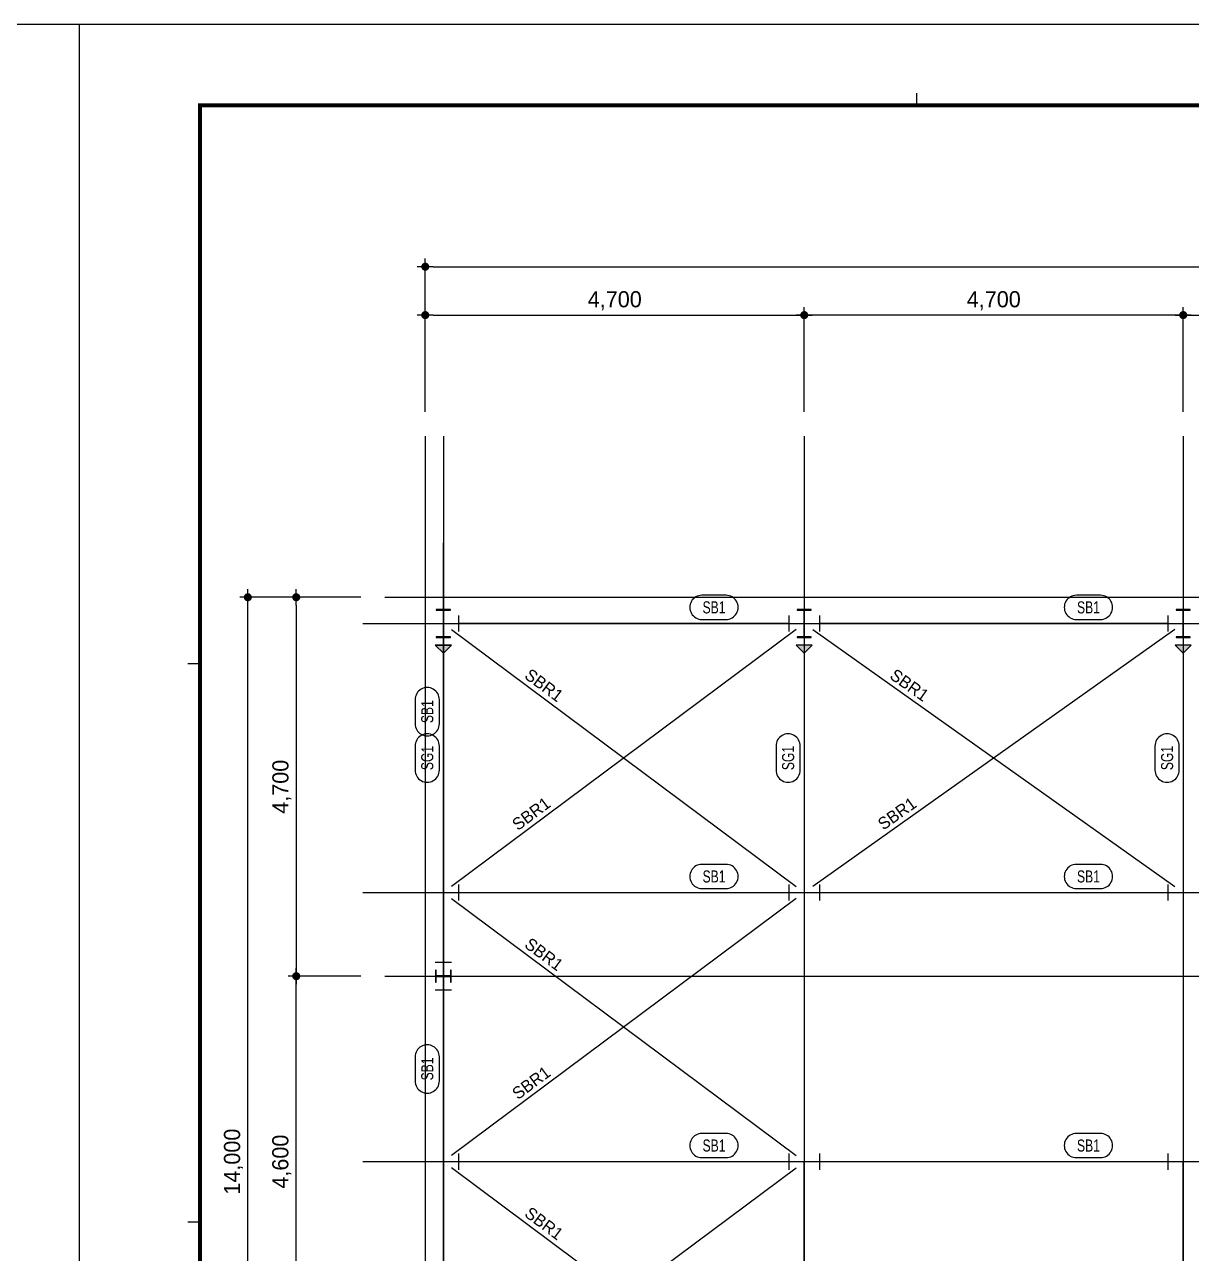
# Model space of a CAD drawing. Header units: millimetres. Extents: x 1296959 to 4552731, y -1798654 to -1542890.
# Drawn here: x 4425906 to 4440376, y -1617531 to -1602290 of the extents above; entities that cross this region are included whole.
import ezdxf
from ezdxf.enums import TextEntityAlignment as Align

# ---------------------------------------------------------------- set-up
doc = ezdxf.new("R2010")
doc.units = ezdxf.units.MM
doc.header["$LTSCALE"] = 100
doc.header["$PDMODE"] = 3
doc.header["$PDSIZE"] = 500
doc.linetypes.add('CEN', pattern=[62, 60, -1, 0, -1])
for name, color, linetype in [('G-AXIS-CEN', 1, 'CEN'), ('G-AXIS-DIM', 7, 'Continuous'), ('INDEX', 7, 'Continuous'), ('S-BRACE-ELE', 70, 'Continuous'), ('S-BRACE-SYM', 7, 'Continuous'), ('S-SBEAM SINGLE-LIN', 2, 'Continuous'), ('S-SBEAM-ELE', 7, 'Continuous'), ('S-SBEAM-SYM', 7, 'Continuous'), ('S-SCOLM-ELE', 7, 'Continuous'), ('지시선', 1, 'Continuous')]:
    doc.layers.add(name, color=color, linetype=linetype)
doc.layers.add('G-REGION-VIEW', color=145, linetype='Continuous', plot=False)
doc.styles.add('나눔고딕', font='나눔고딕.ttf')
doc.dimstyles.new('G-AXIS-DIM', dxfattribs={"dimtxt": 2, "dimasz": 1, "dimexe": 1, "dimexo": 1, "dimgap": 0.5, "dimtad": 1, "dimdec": 0, "dimzin": 0, "dimdsep": 46, "dimlunit": 6, "dimtxsty": '나눔고딕', "dimblk": 'DOT1', "dimcen": 1, "dimclrt": 3, "dimadec": 0, "dimazin": 0, "dimtfac": 1, "dimtdec": 0, "dimtix": 1, "dimtmove": 2, "dimatfit": 0, "dimfxl": 1, "dimtolj": 1, "dimtzin": 0, "dimarcsym": 2})

# ---------------------------------------------------------------- blocks, each defined once
blk = doc.blocks.new('DOT1')
blk.add_line((-1, 0), (1, 0))
at = {"color": 0, "linetype": 'ByBlock', "const_width": 0.5}
blk.add_lwpolyline([(-0.25, 0, 1), (0.25, 0, 1)], format="xyb", close=True, dxfattribs=at)
blk = doc.blocks.new('*D226')
at = {"layer": 'Defpoints', "color": 0, "transparency": 16777216}
for p in [(4435575, -1605893), (4435575, -1607193), (4440275, -1607193)]:
    blk.add_point(p, dxfattribs=at)
at = {"layer": 'G-AXIS-DIM', "color": 0, "lineweight": -2, "ltscale": 100, "transparency": 16777216}
for p, q in [((4435575, -1607093), (4435575, -1605793)), ((4440275, -1607093), (4440275, -1605793)), ((4440175, -1605893), (4435675, -1605893))]:
    blk.add_line(p, q, dxfattribs=at)
at = {"layer": 'G-AXIS-DIM', "color": 0, "linetype": 'ByBlock', "lineweight": -2, "transparency": 16777216, "xscale": 100, "yscale": 100, "zscale": 100, "rotation": 180}
blk.add_blockref('DOT1', (4435575, -1605893), dxfattribs=at)
at = {"layer": 'G-AXIS-DIM', "color": 0, "linetype": 'ByBlock', "lineweight": -2, "transparency": 16777216, "xscale": 100, "yscale": 100, "zscale": 100}
blk.add_blockref('DOT1', (4440275, -1605893), dxfattribs=at)
at = {"layer": 'G-AXIS-DIM', "color": 3, "transparency": 16777216, "insert": (4437925, -1605715), "char_height": 200, "attachment_point": 5, "style": '나눔고딕'}
blk.add_mtext('\\A1;4,700', dxfattribs=at)
blk = doc.blocks.new('*D227')
at = {"layer": 'Defpoints', "color": 0, "transparency": 16777216}
for p in [(4435575, -1605893), (4430875, -1607193), (4435575, -1607193)]:
    blk.add_point(p, dxfattribs=at)
at = {"layer": 'G-AXIS-DIM', "color": 0, "lineweight": -2, "ltscale": 100, "transparency": 16777216}
for p, q in [((4430875, -1607093), (4430875, -1605793)), ((4435575, -1607093), (4435575, -1605793)), ((4430975, -1605893), (4435475, -1605893))]:
    blk.add_line(p, q, dxfattribs=at)
at = {"layer": 'G-AXIS-DIM', "color": 0, "linetype": 'ByBlock', "lineweight": -2, "transparency": 16777216, "xscale": 100, "yscale": 100, "zscale": 100, "rotation": 180}
blk.add_blockref('DOT1', (4430875, -1605893), dxfattribs=at)
at = {"layer": 'G-AXIS-DIM', "color": 0, "linetype": 'ByBlock', "lineweight": -2, "transparency": 16777216, "xscale": 100, "yscale": 100, "zscale": 100}
blk.add_blockref('DOT1', (4435575, -1605893), dxfattribs=at)
at = {"layer": 'G-AXIS-DIM', "color": 3, "transparency": 16777216, "insert": (4433225, -1605715), "char_height": 200, "attachment_point": 5, "style": '나눔고딕'}
blk.add_mtext('\\A1;4,700', dxfattribs=at)
blk = doc.blocks.new('*D229')
at = {"layer": 'Defpoints', "color": 0, "transparency": 16777216}
for p in [(4444875, -1605893), (4440275, -1607193), (4444875, -1607193)]:
    blk.add_point(p, dxfattribs=at)
at = {"layer": 'G-AXIS-DIM', "color": 0, "lineweight": -2, "ltscale": 100, "transparency": 16777216}
for p, q in [((4440275, -1607093), (4440275, -1605793)), ((4444875, -1607093), (4444875, -1605793)), ((4440375, -1605893), (4444775, -1605893))]:
    blk.add_line(p, q, dxfattribs=at)
at = {"layer": 'G-AXIS-DIM', "color": 0, "linetype": 'ByBlock', "lineweight": -2, "transparency": 16777216, "xscale": 100, "yscale": 100, "zscale": 100, "rotation": 180}
blk.add_blockref('DOT1', (4440275, -1605893), dxfattribs=at)
at = {"layer": 'G-AXIS-DIM', "color": 0, "linetype": 'ByBlock', "lineweight": -2, "transparency": 16777216, "xscale": 100, "yscale": 100, "zscale": 100}
blk.add_blockref('DOT1', (4444875, -1605893), dxfattribs=at)
at = {"layer": 'G-AXIS-DIM', "color": 3, "transparency": 16777216, "insert": (4442575, -1605715), "char_height": 200, "attachment_point": 5, "style": '나눔고딕'}
blk.add_mtext('\\A1;4,600', dxfattribs=at)
blk = doc.blocks.new('*D230')
at = {"layer": 'Defpoints', "color": 0, "transparency": 16777216}
for p in [(4428675, -1609393), (4430175, -1609393), (4430175, -1623393)]:
    blk.add_point(p, dxfattribs=at)
at = {"layer": 'G-AXIS-DIM', "color": 0, "lineweight": -2, "ltscale": 100, "transparency": 16777216}
for p, q in [((4430075, -1609393), (4428575, -1609393)), ((4428675, -1623293), (4428675, -1609493)), ((4430075, -1623393), (4428575, -1623393))]:
    blk.add_line(p, q, dxfattribs=at)
at = {"layer": 'G-AXIS-DIM', "color": 0, "linetype": 'ByBlock', "lineweight": -2, "transparency": 16777216, "xscale": 100, "yscale": 100, "zscale": 100}
for p, rotation in [((4428675, -1609393), 90), ((4428675, -1623393), 270)]:
    blk.add_blockref('DOT1', p, dxfattribs=dict(at, rotation=rotation))
at = {"layer": 'G-AXIS-DIM', "color": 3, "transparency": 16777216, "insert": (4428497, -1616393), "char_height": 200, "attachment_point": 5, "rotation": 90, "style": '나눔고딕'}
blk.add_mtext('\\A1;14,000', dxfattribs=at)
blk = doc.blocks.new('*D244')
at = {"layer": 'Defpoints', "color": 0, "transparency": 16777216}
for p in [(4429275, -1614093), (4430175, -1614093), (4430175, -1618693)]:
    blk.add_point(p, dxfattribs=at)
at = {"layer": 'G-AXIS-DIM', "color": 0, "lineweight": -2, "ltscale": 100, "transparency": 16777216}
for p, q in [((4430075, -1614093), (4429175, -1614093)), ((4429275, -1618593), (4429275, -1614193)), ((4430075, -1618693), (4429175, -1618693))]:
    blk.add_line(p, q, dxfattribs=at)
at = {"layer": 'G-AXIS-DIM', "color": 0, "linetype": 'ByBlock', "lineweight": -2, "transparency": 16777216, "xscale": 100, "yscale": 100, "zscale": 100}
for p, rotation in [((4429275, -1614093), 90), ((4429275, -1618693), 270)]:
    blk.add_blockref('DOT1', p, dxfattribs=dict(at, rotation=rotation))
at = {"layer": 'G-AXIS-DIM', "color": 3, "transparency": 16777216, "insert": (4429096, -1616393), "char_height": 200, "attachment_point": 5, "rotation": 90, "style": '나눔고딕'}
blk.add_mtext('\\A1;4,600', dxfattribs=at)
blk = doc.blocks.new('*D246')
at = {"layer": 'Defpoints', "color": 0, "transparency": 16777216}
for p in [(4430175, -1609393), (4429275, -1614093), (4430175, -1614093)]:
    blk.add_point(p, dxfattribs=at)
at = {"layer": 'G-AXIS-DIM', "color": 0, "lineweight": -2, "ltscale": 100, "transparency": 16777216}
for p, q in [((4430075, -1609393), (4429175, -1609393)), ((4429275, -1609493), (4429275, -1613993)), ((4430075, -1614093), (4429175, -1614093))]:
    blk.add_line(p, q, dxfattribs=at)
at = {"layer": 'G-AXIS-DIM', "color": 0, "linetype": 'ByBlock', "lineweight": -2, "transparency": 16777216, "xscale": 100, "yscale": 100, "zscale": 100}
for p, rotation in [((4429275, -1609393), 90), ((4429275, -1614093), 270)]:
    blk.add_blockref('DOT1', p, dxfattribs=dict(at, rotation=rotation))
at = {"layer": 'G-AXIS-DIM', "color": 3, "transparency": 16777216, "insert": (4429097, -1611743), "char_height": 200, "attachment_point": 5, "rotation": 90, "style": '나눔고딕'}
blk.add_mtext('\\A1;4,700', dxfattribs=at)
blk = doc.blocks.new('*D247')
at = {"layer": 'Defpoints', "color": 0, "transparency": 16777216}
for p in [(4458875, -1605293), (4430875, -1607193), (4458875, -1607193)]:
    blk.add_point(p, dxfattribs=at)
at = {"layer": 'G-AXIS-DIM', "color": 0, "lineweight": -2, "ltscale": 100, "transparency": 16777216}
for p, q in [((4430875, -1607093), (4430875, -1605193)), ((4458875, -1607093), (4458875, -1605193)), ((4430975, -1605293), (4458775, -1605293))]:
    blk.add_line(p, q, dxfattribs=at)
at = {"layer": 'G-AXIS-DIM', "color": 0, "linetype": 'ByBlock', "lineweight": -2, "transparency": 16777216, "xscale": 100, "yscale": 100, "zscale": 100, "rotation": 180}
blk.add_blockref('DOT1', (4430875, -1605293), dxfattribs=at)
at = {"layer": 'G-AXIS-DIM', "color": 0, "linetype": 'ByBlock', "lineweight": -2, "transparency": 16777216, "xscale": 100, "yscale": 100, "zscale": 100}
blk.add_blockref('DOT1', (4458875, -1605293), dxfattribs=at)
at = {"layer": 'G-AXIS-DIM', "color": 3, "transparency": 16777216, "insert": (4444875, -1605115), "char_height": 200, "attachment_point": 5, "style": '나눔고딕'}
blk.add_mtext('\\A1;28,000', dxfattribs=at)
blk = doc.blocks.new('S-SYMBLOCK FRAENDREL-SINGLE-FIX-00', base_point=(129850, 24300))
at = {"layer": 'S-SBEAM-SYM', "ltscale": 100}
h = blk.add_hatch(color=256, dxfattribs=at)
h.dxf.hatch_style = 1
h.paths.add_polyline_path([(129850, 24300), (129750, 24400), (129750, 24200)])
at = {"layer": 'S-SBEAM-ELE', "ltscale": 100}
blk.add_lwpolyline([(129850, 24300), (129750, 24400), (129750, 24200), (129850, 24300)], dxfattribs=at)
blk = doc.blocks.new('S-FRAENDREL-SINGLE-PIN-SYM 01', base_point=(129750, 23768))
at = {"layer": '지시선', "ltscale": 100}
blk.add_line((129750, 23868), (129750, 23668), dxfattribs=at)
blk = doc.blocks.new('S-MEMBER GROUP-SYM 03', base_point=(33216.66, -59858.99))
blk.add_lwpolyline([(33215.16, -59860.49), (33218.15, -59860.49, 1.003005), (33218.15, -59857.49), (33215.16, -59857.49, 1.003005), (33215.16, -59860.49, 1)], format="xyb")
at = {"color": 3, "style": '나눔고딕', "width": 0.75}
blk.add_attdef('□', text='', height=1.5, dxfattribs=at).set_placement((33216.66, -59858.99), align=Align.MIDDLE_CENTER)
blk = doc.blocks.new('S-MEMBER GROUP-SYM 11', base_point=(59725, 17575))
at = {"color": 3, "ltscale": 10000, "style": '나눔고딕'}
blk.add_attdef('□', text='', height=1.5, dxfattribs=at).set_placement((59725, 17575), align=Align.MIDDLE_CENTER)

msp = doc.modelspace()

# ---------------------------------------------------------------- linework, layer by layer
at = {"color": 5}
for p, q in [((4426580.99, -1602289.74), (4384530.99, -1602289.74)), ((4426580.99, -1602289.74), (4426580.99, -1631989.74)), ((4426580.99, -1602289.74), (4426580.99, -1631989.74)), ((4468630.99, -1602289.74), (4426580.99, -1602289.74))]:
    msp.add_line(p, q, dxfattribs=at)
for p, q in [((4436968.99, -1603289.74), (4436968.99, -1603139.74)), ((4427930.99, -1610214.74), (4428080.99, -1610214.74)), ((4427930.99, -1617139.74), (4428080.99, -1617139.74))]:
    msp.add_line(p, q)
at = {"color": 3, "const_width": 50}
msp.add_lwpolyline([(4467130.99, -1630989.74), (4428080.99, -1630989.74), (4428080.99, -1603289.74), (4467130.99, -1603289.74)], close=True, dxfattribs=at)
at = {"layer": 'G-AXIS-CEN', "ltscale": 100}
for p, q in [((4430874.56, -1607393.21), (4430874.56, -1625393.21)), ((4431099.56, -1607393.21), (4431099.56, -1625393.21)), ((4435574.56, -1607393.21), (4435574.56, -1625393.21)), ((4440274.56, -1607393.21), (4440274.56, -1625393.21)), ((4431099.56, -1615093.21), (4431099.56, -1608718.21)), ((4430374.56, -1609393.21), (4459374.56, -1609393.21)), ((4430099.56, -1609718.21), (4436574.56, -1609718.21)), ((4430099.56, -1609718.21), (4436574.56, -1609718.21)), ((4430374.56, -1609718.21), (4459374.56, -1609718.21)), ((4434574.56, -1609718.21), (4441274.56, -1609718.21)), ((4434574.56, -1609718.21), (4441274.56, -1609718.21)), ((4439274.56, -1609718.21), (4445874.56, -1609718.21)), ((4439274.56, -1609718.21), (4445874.56, -1609718.21)), ((4430099.56, -1613055.71), (4436574.56, -1613055.71)), ((4431099.56, -1619693.21), (4431099.56, -1613093.21)), ((4434574.56, -1613055.71), (4441274.56, -1613055.71)), ((4439274.56, -1613055.71), (4445874.56, -1613055.71)), ((4430374.56, -1614093.21), (4459374.56, -1614093.21)), ((4430099.56, -1616393.21), (4436574.56, -1616393.21)), ((4434574.56, -1616393.21), (4441274.56, -1616393.21)), ((4439274.56, -1616393.21), (4445874.56, -1616393.21))]:
    msp.add_line(p, q, dxfattribs=at)
at = {"layer": 'G-REGION-VIEW', "ltscale": 100}
msp.add_lwpolyline([(4428080.99, -1630989.74), (4467130.99, -1630989.74), (4467130.99, -1603289.74), (4428080.99, -1603289.74)], close=True, dxfattribs=at)
at = {"layer": 'S-BRACE-ELE', "ltscale": 100}
for p, q in [((4431200.12, -1609793.21), (4435474, -1612980.71)), ((4435474, -1609793.21), (4431200.12, -1612980.71)), ((4435680.18, -1609793.21), (4440168.94, -1612980.71)), ((4440168.94, -1609793.21), (4435680.18, -1612980.71)), ((4435474, -1613130.71), (4431200.12, -1616318.21)), ((4431200.12, -1613130.71), (4435474, -1616318.21)), ((4435474, -1619655.71), (4431200.12, -1616468.21)), ((4431200.12, -1619655.71), (4435474, -1616468.21))]:
    msp.add_line(p, q, dxfattribs=at)
at = {"layer": 'S-SBEAM SINGLE-LIN', "ltscale": 100}
for p, q in [((4431287.06, -1609718.21), (4435387.06, -1609718.21)), ((4435387.06, -1609718.21), (4431287.06, -1609718.21)), ((4435762.06, -1609718.21), (4440087.06, -1609718.21)), ((4440087.06, -1609718.21), (4435762.06, -1609718.21)), ((4431099.56, -1609993.21), (4431099.56, -1613918.21)), ((4431099.56, -1610086.31), (4431099.56, -1616393.21)), ((4435574.56, -1610086.31), (4435574.56, -1616393.21)), ((4440274.56, -1610086.31), (4440274.56, -1616393.21)), ((4431287.06, -1613055.71), (4435387.06, -1613055.71)), ((4435762.06, -1613055.71), (4440087.06, -1613055.71)), ((4431099.56, -1614268.21), (4431099.56, -1618518.21)), ((4431099.56, -1622700.11), (4431099.56, -1616393.21)), ((4431287.06, -1616393.21), (4435387.06, -1616393.21)), ((4435574.56, -1622700.11), (4435574.56, -1616393.21)), ((4435762.06, -1616393.21), (4440087.06, -1616393.21)), ((4440274.56, -1622700.11), (4440274.56, -1616393.21))]:
    msp.add_line(p, q, dxfattribs=at)
at = {"layer": 'S-SCOLM-ELE', "ltscale": 100}
for p, q in [((4431012.06, -1609543.21), (4431012.06, -1609554.21)), ((4431187.06, -1609543.21), (4431012.06, -1609543.21)), ((4431012.06, -1609554.21), (4431096.06, -1609554.21)), ((4431096.06, -1609554.21), (4431096.06, -1609882.21)), ((4431103.06, -1609554.21), (4431187.06, -1609554.21)), ((4431103.06, -1609882.21), (4431103.06, -1609554.21)), ((4431187.06, -1609554.21), (4431187.06, -1609543.21)), ((4435487.06, -1609543.21), (4435487.06, -1609554.21)), ((4435662.06, -1609543.21), (4435487.06, -1609543.21)), ((4435487.06, -1609554.21), (4435571.06, -1609554.21)), ((4435571.06, -1609554.21), (4435571.06, -1609882.21)), ((4435578.06, -1609554.21), (4435662.06, -1609554.21)), ((4435578.06, -1609882.21), (4435578.06, -1609554.21)), ((4435662.06, -1609554.21), (4435662.06, -1609543.21)), ((4440187.06, -1609543.21), (4440187.06, -1609554.21)), ((4440362.06, -1609543.21), (4440187.06, -1609543.21)), ((4440187.06, -1609554.21), (4440271.06, -1609554.21)), ((4440271.06, -1609554.21), (4440271.06, -1609882.21)), ((4440278.06, -1609554.21), (4440362.06, -1609554.21)), ((4440278.06, -1609882.21), (4440278.06, -1609554.21)), ((4440362.06, -1609554.21), (4440362.06, -1609543.21)), ((4431096.06, -1609882.21), (4431012.06, -1609882.21)), ((4431012.06, -1609882.21), (4431012.06, -1609893.21)), ((4431012.06, -1609893.21), (4431187.06, -1609893.21)), ((4431187.06, -1609882.21), (4431103.06, -1609882.21)), ((4431187.06, -1609893.21), (4431187.06, -1609882.21)), ((4435487.06, -1609882.21), (4435487.06, -1609893.21)), ((4435571.06, -1609882.21), (4435487.06, -1609882.21)), ((4435487.06, -1609893.21), (4435662.06, -1609893.21)), ((4435662.06, -1609882.21), (4435578.06, -1609882.21)), ((4435662.06, -1609893.21), (4435662.06, -1609882.21)), ((4440187.06, -1609882.21), (4440187.06, -1609893.21)), ((4440271.06, -1609882.21), (4440187.06, -1609882.21)), ((4440187.06, -1609893.21), (4440362.06, -1609893.21)), ((4440362.06, -1609882.21), (4440278.06, -1609882.21)), ((4440362.06, -1609893.21), (4440362.06, -1609882.21)), ((4431002.56, -1614018.21), (4431002.56, -1614168.21)), ((4431011.56, -1614018.21), (4431002.56, -1614018.21)), ((4431011.56, -1614090.21), (4431011.56, -1614018.21)), ((4431187.56, -1614090.21), (4431011.56, -1614090.21)), ((4431187.56, -1614018.21), (4431187.56, -1614090.21)), ((4431196.56, -1614018.21), (4431187.56, -1614018.21)), ((4431196.56, -1614168.21), (4431196.56, -1614018.21)), ((4431002.56, -1614168.21), (4431011.56, -1614168.21)), ((4431011.56, -1614096.21), (4431187.56, -1614096.21)), ((4431011.56, -1614168.21), (4431011.56, -1614096.21)), ((4431187.56, -1614096.21), (4431187.56, -1614168.21)), ((4431187.56, -1614168.21), (4431196.56, -1614168.21))]:
    msp.add_line(p, q, dxfattribs=at)

# ---------------------------------------------------------------- block references
at = {"layer": 'INDEX', "ltscale": 100, "rotation": 270}
for p in [(4431099.56, -1610086.31), (4435574.56, -1610086.31), (4440274.56, -1610086.31)]:
    msp.add_blockref('S-SYMBLOCK FRAENDREL-SINGLE-FIX-00', p, dxfattribs=at)
at = {"layer": 'S-BRACE-SYM', "ltscale": 100}
ref = msp.add_blockref('S-MEMBER GROUP-SYM 11', (4432347.9, -1610483.75), dxfattribs=dict(at, xscale=99.99999999907776, yscale=99.99999999907776, zscale=99.99999999907776, rotation=323.2840539210336))
ref.add_attrib('PD1', 'SBR1', dxfattribs={"layer": '0', "color": 3, "ltscale": 10000, "height": 150, "rotation": 323.284054, "style": '나눔고딕'}).set_placement((4432347.9, -1610483.75), align=Align.MIDDLE_CENTER)
ref = msp.add_blockref('S-MEMBER GROUP-SYM 11', (4436879.17, -1610481.93), dxfattribs=dict(at, xscale=100.000000000706, yscale=100.000000000706, zscale=100.000000000706, rotation=324.621195906156))
ref.add_attrib('PD1', 'SBR1', dxfattribs={"layer": '0', "color": 3, "ltscale": 10000, "height": 150, "rotation": 324.621196, "style": '나눔고딕'}).set_placement((4436879.17, -1610481.93), align=Align.MIDDLE_CENTER)
ref = msp.add_blockref('S-MEMBER GROUP-SYM 11', (4432189.29, -1612077.5), dxfattribs=dict(at, xscale=99.9999999990778, yscale=99.9999999990778, zscale=99.9999999990778, rotation=36.71594607896644))
ref.add_attrib('PD1', 'SBR1', dxfattribs={"layer": '0', "color": 3, "ltscale": 10000, "height": 150, "rotation": 36.715946, "style": '나눔고딕'}).set_placement((4432189.29, -1612077.5), align=Align.MIDDLE_CENTER)
ref = msp.add_blockref('S-MEMBER GROUP-SYM 11', (4436725.57, -1612075.68), dxfattribs=dict(at, xscale=100.000000000706, yscale=100.000000000706, zscale=100.000000000706, rotation=35.37880409384408))
ref.add_attrib('PD1', 'SBR1', dxfattribs={"layer": '0', "color": 3, "ltscale": 10000, "height": 150, "rotation": 35.378804, "style": '나눔고딕'}).set_placement((4436725.57, -1612075.68), align=Align.MIDDLE_CENTER)
ref = msp.add_blockref('S-MEMBER GROUP-SYM 11', (4432347.9, -1613821.25), dxfattribs=dict(at, xscale=99.99999999907776, yscale=99.99999999907776, zscale=99.99999999907776, rotation=323.2840539210336))
ref.add_attrib('PD1', 'SBR1', dxfattribs={"layer": '0', "color": 3, "ltscale": 10000, "height": 150, "rotation": 323.284054, "style": '나눔고딕'}).set_placement((4432347.9, -1613821.25), align=Align.MIDDLE_CENTER)
ref = msp.add_blockref('S-MEMBER GROUP-SYM 11', (4432189.29, -1615415), dxfattribs=dict(at, xscale=99.9999999990778, yscale=99.9999999990778, zscale=99.9999999990778, rotation=36.71594607896644))
ref.add_attrib('PD1', 'SBR1', dxfattribs={"layer": '0', "color": 3, "ltscale": 10000, "height": 150, "rotation": 36.715946, "style": '나눔고딕'}).set_placement((4432189.29, -1615415), align=Align.MIDDLE_CENTER)
ref = msp.add_blockref('S-MEMBER GROUP-SYM 11', (4432347.9, -1617158.75), dxfattribs=dict(at, xscale=99.99999999907776, yscale=99.99999999907776, zscale=99.99999999907776, rotation=323.2840539210336))
ref.add_attrib('PD1', 'SBR1', dxfattribs={"layer": '0', "color": 3, "ltscale": 10000, "height": 150, "rotation": 323.284054, "style": '나눔고딕'}).set_placement((4432347.9, -1617158.75), align=Align.MIDDLE_CENTER)
at = {"layer": 'S-SBEAM-SYM', "ltscale": 100}
ref = msp.add_blockref('S-MEMBER GROUP-SYM 03', (4434455.81, -1609518.21), dxfattribs=dict(at, xscale=100, yscale=100, zscale=100))
ref.add_attrib('FG1', 'SB1', dxfattribs={"layer": '0', "color": 3, "height": 150, "style": '나눔고딕', "width": 0.75}).set_placement((4434455.81, -1609518.21), align=Align.MIDDLE_CENTER)
ref = msp.add_blockref('S-MEMBER GROUP-SYM 03', (4434455.81, -1609518.21), dxfattribs=dict(at, xscale=100, yscale=100, zscale=100))
ref.add_attrib('FG1', 'SB1', dxfattribs={"layer": '0', "color": 3, "height": 150, "style": '나눔고딕', "width": 0.75}).set_placement((4434455.81, -1609518.21), align=Align.MIDDLE_CENTER)
ref = msp.add_blockref('S-MEMBER GROUP-SYM 03', (4439099.56, -1609518.21), dxfattribs=dict(at, xscale=100, yscale=100, zscale=100))
ref.add_attrib('FG1', 'SB1', dxfattribs={"layer": '0', "color": 3, "height": 150, "style": '나눔고딕', "width": 0.75}).set_placement((4439099.56, -1609518.21), align=Align.MIDDLE_CENTER)
ref = msp.add_blockref('S-MEMBER GROUP-SYM 03', (4439099.56, -1609518.21), dxfattribs=dict(at, xscale=100, yscale=100, zscale=100))
ref.add_attrib('FG1', 'SB1', dxfattribs={"layer": '0', "color": 3, "height": 150, "style": '나눔고딕', "width": 0.75}).set_placement((4439099.56, -1609518.21), align=Align.MIDDLE_CENTER)
ref = msp.add_blockref('S-MEMBER GROUP-SYM 03', (4430899.56, -1610811.96), dxfattribs=dict(at, xscale=100, yscale=100, zscale=100, rotation=90))
ref.add_attrib('FG1', 'SB1', dxfattribs={"layer": '0', "color": 3, "height": 150, "rotation": 90, "style": '나눔고딕', "width": 0.75}).set_placement((4430899.56, -1610811.96), align=Align.MIDDLE_CENTER)
ref = msp.add_blockref('S-MEMBER GROUP-SYM 03', (4430899.56, -1611386.96), dxfattribs=dict(at, xscale=100, yscale=100, zscale=100, rotation=90))
ref.add_attrib('FG1', 'SG1', dxfattribs={"layer": '0', "color": 3, "height": 150, "rotation": 90, "style": '나눔고딕', "width": 0.75}).set_placement((4430899.56, -1611386.96), align=Align.MIDDLE_CENTER)
ref = msp.add_blockref('S-MEMBER GROUP-SYM 03', (4435374.56, -1611386.96), dxfattribs=dict(at, xscale=100, yscale=100, zscale=100, rotation=90))
ref.add_attrib('FG1', 'SG1', dxfattribs={"layer": '0', "color": 3, "height": 150, "rotation": 90, "style": '나눔고딕', "width": 0.75}).set_placement((4435374.56, -1611386.96), align=Align.MIDDLE_CENTER)
ref = msp.add_blockref('S-MEMBER GROUP-SYM 03', (4440074.56, -1611386.96), dxfattribs=dict(at, xscale=100, yscale=100, zscale=100, rotation=90))
ref.add_attrib('FG1', 'SG1', dxfattribs={"layer": '0', "color": 3, "height": 150, "rotation": 90, "style": '나눔고딕', "width": 0.75}).set_placement((4440074.56, -1611386.96), align=Align.MIDDLE_CENTER)
ref = msp.add_blockref('S-MEMBER GROUP-SYM 03', (4434455.81, -1612855.71), dxfattribs=dict(at, xscale=100, yscale=100, zscale=100))
ref.add_attrib('FG1', 'SB1', dxfattribs={"layer": '0', "color": 3, "height": 150, "style": '나눔고딕', "width": 0.75}).set_placement((4434455.81, -1612855.71), align=Align.MIDDLE_CENTER)
ref = msp.add_blockref('S-MEMBER GROUP-SYM 03', (4439099.56, -1612855.71), dxfattribs=dict(at, xscale=100, yscale=100, zscale=100))
ref.add_attrib('FG1', 'SB1', dxfattribs={"layer": '0', "color": 3, "height": 150, "style": '나눔고딕', "width": 0.75}).set_placement((4439099.56, -1612855.71), align=Align.MIDDLE_CENTER)
ref = msp.add_blockref('S-MEMBER GROUP-SYM 03', (4430899.56, -1615243.21), dxfattribs=dict(at, xscale=100, yscale=100, zscale=100, rotation=90))
ref.add_attrib('FG1', 'SB1', dxfattribs={"layer": '0', "color": 3, "height": 150, "rotation": 90, "style": '나눔고딕', "width": 0.75}).set_placement((4430899.56, -1615243.21), align=Align.MIDDLE_CENTER)
ref = msp.add_blockref('S-MEMBER GROUP-SYM 03', (4434455.81, -1616193.21), dxfattribs=dict(at, xscale=100, yscale=100, zscale=100))
ref.add_attrib('FG1', 'SB1', dxfattribs={"layer": '0', "color": 3, "height": 150, "style": '나눔고딕', "width": 0.75}).set_placement((4434455.81, -1616193.21), align=Align.MIDDLE_CENTER)
ref = msp.add_blockref('S-MEMBER GROUP-SYM 03', (4439099.56, -1616193.21), dxfattribs=dict(at, xscale=100, yscale=100, zscale=100))
ref.add_attrib('FG1', 'SB1', dxfattribs={"layer": '0', "color": 3, "height": 150, "style": '나눔고딕', "width": 0.75}).set_placement((4439099.56, -1616193.21), align=Align.MIDDLE_CENTER)
at = {"layer": '지시선', "ltscale": 100}
for p in [(4431287.06, -1609718.21), (4431287.06, -1609718.21), (4435762.06, -1609718.21), (4435762.06, -1609718.21), (4431287.06, -1613055.71), (4435762.06, -1613055.71), (4431287.06, -1616393.21), (4435762.06, -1616393.21)]:
    msp.add_blockref('S-FRAENDREL-SINGLE-PIN-SYM 01', p, dxfattribs=at)
for p, rotation in [((4435387.06, -1609718.21), 180), ((4435387.06, -1609718.21), 180), ((4440087.06, -1609718.21), 180), ((4440087.06, -1609718.21), 180), ((4431099.56, -1609993.21), 270), ((4435387.06, -1613055.71), 180), ((4440087.06, -1613055.71), 180), ((4431099.56, -1613918.21), 90), ((4431099.56, -1614268.21), 270), ((4435387.06, -1616393.21), 180), ((4440087.06, -1616393.21), 180)]:
    msp.add_blockref('S-FRAENDREL-SINGLE-PIN-SYM 01', p, dxfattribs=dict(at, rotation=rotation))

# ---------------------------------------------------------------- dimensions: what is measured, and where the dimension line sits
at = {"layer": 'G-AXIS-DIM', "ltscale": 100}
for base, p1, p2, picture, middle in [((4458874.56, -1605293.21), (4430874.56, -1607193.21), (4458874.56, -1607193.21), '*D247', (4444874.56, -1605115.03)), ((4435574.56, -1605893.21), (4430874.56, -1607193.21), (4435574.56, -1607193.21), '*D227', (4433224.56, -1605715.32)), ((4435574.56, -1605893.21), (4440274.56, -1607193.21), (4435574.56, -1607193.21), '*D226', (4437924.56, -1605715.32)), ((4444874.56, -1605893.21), (4440274.56, -1607193.21), (4444874.56, -1607193.21), '*D229', (4442574.56, -1605715.03))]:
    dim = msp.add_linear_dim(base=base, p1=p1, p2=p2, dimstyle='G-AXIS-DIM', override={"dimscale": 100, "dimlfac": 1}, dxfattribs=at)
    dim.commit()
    dim.dimension.update_dxf_attribs({"geometry": picture, "text_midpoint": middle})
for base, p1, p2, picture, middle in [((4428674.56, -1609393.21), (4430174.56, -1623393.21), (4430174.56, -1609393.21), '*D230', (4428496.66, -1616393.21)), ((4429274.56, -1614093.21), (4430174.56, -1609393.21), (4430174.56, -1614093.21), '*D246', (4429096.66, -1611743.21)), ((4429274.56, -1614093.21), (4430174.56, -1618693.21), (4430174.56, -1614093.21), '*D244', (4429096.38, -1616393.21))]:
    dim = msp.add_linear_dim(base=base, p1=p1, p2=p2, angle=270, dimstyle='G-AXIS-DIM', override={"dimscale": 100, "dimlfac": 1}, dxfattribs=at)
    dim.commit()
    dim.dimension.update_dxf_attribs({"geometry": picture, "text_midpoint": middle})

doc.saveas('drawing.dxf')
